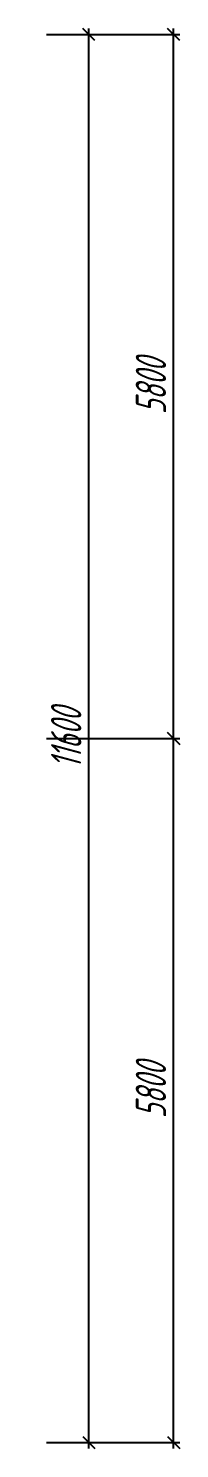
# Model space of a CAD drawing. Header units: millimetres. Extents: x -351329 to 406471, y -253833 to 111767.
# Drawn here: x -68783 to -67533, y -20929 to -9229 of the extents above; entities that cross this region are included whole.
import ezdxf

# ---------------------------------------------------------------- set-up
doc = ezdxf.new("R2010")
doc.units = ezdxf.units.MM
doc.layers.add('_Оси', color=90, linetype='Continuous', lineweight=13)
doc.layers.add('выноска', color=7, linetype='Continuous', lineweight=13)
doc.styles.add('СПДС_размеры', font='spdswin.shx', dxfattribs={"width": 0.8, "oblique": 15})
doc.dimstyles.new('СПДС', dxfattribs={"dimtxt": 2.5, "dimasz": 1, "dimexe": 0.5, "dimexo": 1.5, "dimtad": 1, "dimdec": 0, "dimtxsty": 'СПДС_размеры', "dimblk": 'OBLIQUE', "dimcen": 2.5, "dimdle": 0.5, "dimadec": 8, "dimazin": 0, "dimtfac": 1, "dimtdec": 0, "dimtix": 1, "dimtmove": 0, "dimatfit": 3, "dimfxl": 1, "dimarcsym": 0})

# ---------------------------------------------------------------- blocks, each defined once
blk = doc.blocks.new('_Oblique')
at = {"layer": 'выноска', "color": 0, "lineweight": -2}
blk.add_line((-0.5, -0.5), (0.5, 0.5), dxfattribs=at)
blk = doc.blocks.new('*D223')
at = {"layer": '_Оси', "color": 0, "lineweight": -2, "transparency": 16777216}
for p, q in [((-68283, -20929), (-68283, -9229)), ((-68633, -9279), (-68233, -9279)), ((-68633, -20879), (-68233, -20879))]:
    blk.add_line(p, q, dxfattribs=at)
at = {"layer": 'Defpoints', "color": 0, "transparency": 16777216}
for p in [(-68783, -9279), (-68283, -9279), (-68783, -20879)]:
    blk.add_point(p, dxfattribs=at)
at = {"layer": '_Оси', "color": 0, "lineweight": -2, "transparency": 16777216, "xscale": 100, "yscale": 100, "zscale": 100}
for p, rotation in [((-68283, -9279), 90), ((-68283, -20879), 270)]:
    blk.add_blockref('_Oblique', p, dxfattribs=dict(at, rotation=rotation))
at = {"layer": '_Оси', "color": 0, "lineweight": 25, "transparency": 16777216, "insert": (-68470.5, -15079), "char_height": 250, "attachment_point": 5, "rotation": 90, "style": 'СПДС_размеры'}
blk.add_mtext('11600', dxfattribs=at)
blk = doc.blocks.new('*D224')
at = {"layer": '_Оси', "color": 0, "lineweight": -2, "transparency": 16777216}
for p, q in [((-68633, -15079), (-67533, -15079)), ((-67583, -20929), (-67583, -15029)), ((-68633, -20879), (-67533, -20879))]:
    blk.add_line(p, q, dxfattribs=at)
at = {"layer": 'Defpoints', "color": 0, "transparency": 16777216}
for p in [(-68783, -15079), (-67583, -15079), (-68783, -20879)]:
    blk.add_point(p, dxfattribs=at)
at = {"layer": '_Оси', "color": 0, "lineweight": -2, "transparency": 16777216, "xscale": 100, "yscale": 100, "zscale": 100}
for p, rotation in [((-67583, -15079), 90), ((-67583, -20879), 270)]:
    blk.add_blockref('_Oblique', p, dxfattribs=dict(at, rotation=rotation))
at = {"layer": '_Оси', "color": 0, "lineweight": 25, "transparency": 16777216, "insert": (-67770.5, -17979), "char_height": 250, "attachment_point": 5, "rotation": 90, "style": 'СПДС_размеры'}
blk.add_mtext('5800', dxfattribs=at)
blk = doc.blocks.new('*D225')
at = {"layer": '_Оси', "color": 0, "lineweight": -2, "transparency": 16777216}
for p, q in [((-67583, -15129), (-67583, -9229)), ((-68633, -9279), (-67533, -9279)), ((-68633, -15079), (-67533, -15079))]:
    blk.add_line(p, q, dxfattribs=at)
at = {"layer": 'Defpoints', "color": 0, "transparency": 16777216}
for p in [(-68783, -9279), (-67583, -9279), (-68783, -15079)]:
    blk.add_point(p, dxfattribs=at)
at = {"layer": '_Оси', "color": 0, "lineweight": -2, "transparency": 16777216, "xscale": 100, "yscale": 100, "zscale": 100}
for p, rotation in [((-67583, -9279), 90), ((-67583, -15079), 270)]:
    blk.add_blockref('_Oblique', p, dxfattribs=dict(at, rotation=rotation))
at = {"layer": '_Оси', "color": 0, "lineweight": 25, "transparency": 16777216, "insert": (-67770.5, -12179), "char_height": 250, "attachment_point": 5, "rotation": 90, "style": 'СПДС_размеры'}
blk.add_mtext('5800', dxfattribs=at)

msp = doc.modelspace()

# ---------------------------------------------------------------- dimensions: what is measured, and where the dimension line sits
at = {"layer": '_Оси', "lineweight": 25}
for base, p1, p2, picture, middle in [((-68283, -9279), (-68783, -20879), (-68783, -9279), '*D223', (-68470.5, -15079)), ((-67583, -9279), (-68783, -15079), (-68783, -9279), '*D225', (-67770.5, -12179)), ((-67583, -15079), (-68783, -20879), (-68783, -15079), '*D224', (-67770.5, -17979))]:
    dim = msp.add_linear_dim(base=base, p1=p1, p2=p2, angle=270, dimstyle='СПДС', override={"dimscale": 100}, dxfattribs=at)
    dim.commit()
    dim.dimension.update_dxf_attribs({"geometry": picture, "text_midpoint": middle})

doc.saveas('drawing.dxf')
